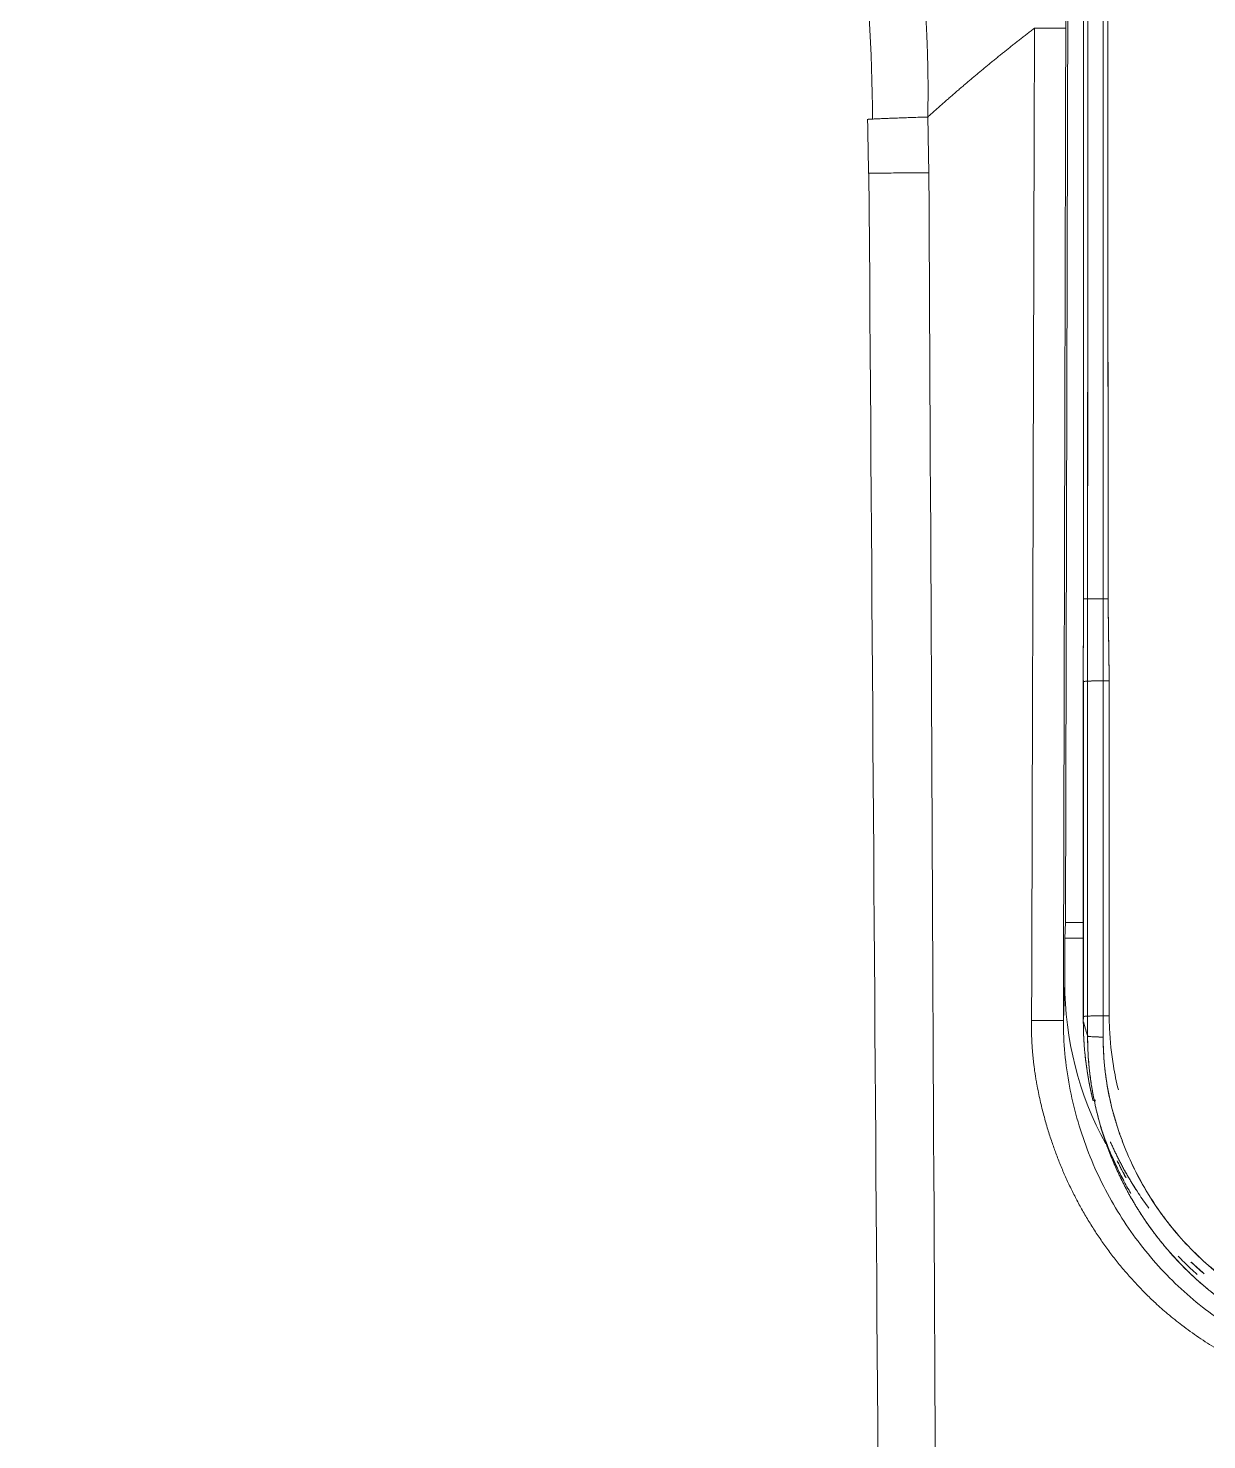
# Model space of a CAD drawing. Extents: x 12185 to 15344, y -91 to 2224.
# Drawn here: x 14113.5 to 14138.32, y 1058.05 to 1087.79 of the extents above; entities that cross this region are included whole.
import ezdxf

# ---------------------------------------------------------------- set-up
doc = ezdxf.new("R2010")
doc.units = 0
doc.header["$LTSCALE"] = 10
doc.header["$MEASUREMENT"] = 0
doc.layers.add('1', color=7, linetype='CONTINUOUS')

msp = doc.modelspace()

# ---------------------------------------------------------------- linework, layer by layer
at = {"layer": '1', "color": 7, "linetype": 'Continuous', "lineweight": 18}
for p, q in [((14135.34, 1068.95), (14135.406, 1096.129)), ((14135.34, 1068.95), (14135.328, 1068.618)), ((14135.715, 1068.95), (14135.34, 1068.95)), ((14135.328, 1068.618), (14135.325, 1067.682)), ((14135.715, 1068.618), (14135.328, 1068.618))]:
    msp.add_line(p, q, dxfattribs=at)
at = {"layer": '1', "color": 7, "linetype": 'Continuous', "lineweight": 13}
msp.add_line((14135.296, 1066.882), (14135.325, 1067.682), dxfattribs=at)
at = {"layer": '1', "color": 7, "linetype": 'Continuous', "lineweight": 18}
msp.add_ellipse((14141.869, 1067.665), major_axis=(0, 6.807), ratio=0.961259, start_param=1.568321, end_param=2.090097, dxfattribs=at)
for points, degree, knots in [([(14132.439, 1085.919), (14132.44, 1085.941), (14132.441, 1085.985), (14132.442, 1086.053), (14132.443, 1086.123), (14132.444, 1086.195), (14132.445, 1086.269), (14132.446, 1086.346), (14132.446, 1086.425), (14132.446, 1086.507), (14132.445, 1086.59), (14132.445, 1086.677), (14132.444, 1086.765), (14132.443, 1086.856), (14132.441, 1086.949), (14132.439, 1087.045), (14132.437, 1087.142), (14132.434, 1087.242), (14132.431, 1087.345), (14132.427, 1087.449), (14132.423, 1087.556), (14132.418, 1087.666), (14132.413, 1087.777), (14132.408, 1087.891), (14132.401, 1088.007), (14132.395, 1088.126), (14132.387, 1088.247), (14132.379, 1088.37), (14132.371, 1088.495), (14132.361, 1088.623), (14132.351, 1088.753), (14132.341, 1088.886), (14132.329, 1089.02), (14132.317, 1089.157), (14132.304, 1089.297), (14132.29, 1089.438), (14132.275, 1089.582), (14132.259, 1089.728), (14132.243, 1089.876), (14132.225, 1090.026), (14132.206, 1090.179), (14132.184, 1090.355), (14132.157, 1090.556), (14132.125, 1090.785), (14132.09, 1091.023), (14132.052, 1091.27), (14132.011, 1091.526), (14131.967, 1091.791), (14131.918, 1092.064), (14131.865, 1092.346), (14131.808, 1092.637), (14131.746, 1092.936), (14131.679, 1093.243), (14131.607, 1093.558), (14131.536, 1093.852), (14131.468, 1094.122), (14131.403, 1094.365), (14131.335, 1094.61), (14131.264, 1094.855), (14131.19, 1095.101), (14131.112, 1095.349), (14131.031, 1095.597), (14130.947, 1095.846), (14130.859, 1096.095), (14130.767, 1096.346), (14130.671, 1096.597), (14130.572, 1096.848), (14130.469, 1097.1), (14130.362, 1097.352), (14130.251, 1097.605), (14130.136, 1097.857), (14130.018, 1098.11), (14129.895, 1098.363), (14129.768, 1098.616), (14129.637, 1098.869), (14129.501, 1099.121), (14129.362, 1099.374), (14129.218, 1099.626), (14129.07, 1099.878), (14128.917, 1100.129), (14128.76, 1100.38), (14128.599, 1100.63), (14128.434, 1100.879), (14128.297, 1101.079), (14128.189, 1101.234), (14128.107, 1101.35), (14128.015, 1101.477), (14127.912, 1101.618), (14127.798, 1101.77), (14127.673, 1101.934), (14127.536, 1102.11), (14127.388, 1102.297), (14127.228, 1102.495), (14127.055, 1102.704), (14126.87, 1102.923), (14126.671, 1103.152), (14126.459, 1103.391), (14126.233, 1103.639), (14125.993, 1103.896), (14125.738, 1104.162), (14125.469, 1104.436), (14125.185, 1104.717), (14124.885, 1105.006), (14124.569, 1105.302), (14124.237, 1105.604), (14123.889, 1105.913), (14123.525, 1106.227), (14123.143, 1106.547), (14122.745, 1106.872), (14122.448, 1107.109), (14122.257, 1107.258), (14122.178, 1107.32), (14122.097, 1107.383), (14122.013, 1107.448), (14121.926, 1107.515), (14121.836, 1107.584), (14121.744, 1107.655), (14121.648, 1107.728), (14121.55, 1107.803), (14121.449, 1107.88), (14121.345, 1107.958), (14121.238, 1108.038), (14121.128, 1108.12), (14121.015, 1108.204), (14120.899, 1108.289), (14120.78, 1108.376), (14120.658, 1108.465), (14120.534, 1108.556), (14120.406, 1108.648), (14120.275, 1108.742), (14120.141, 1108.838), (14120.004, 1108.935), (14119.864, 1109.034), (14119.721, 1109.134), (14119.575, 1109.236), (14119.425, 1109.339), (14119.273, 1109.444), (14119.117, 1109.551), (14118.959, 1109.659), (14118.797, 1109.768), (14118.632, 1109.879), (14118.464, 1109.992), (14118.292, 1110.106), (14118.118, 1110.221), (14117.94, 1110.338), (14117.759, 1110.456), (14117.575, 1110.575), (14117.388, 1110.696), (14117.197, 1110.818), (14117.003, 1110.942), (14116.807, 1111.066), (14116.607, 1111.192), (14116.404, 1111.32), (14116.197, 1111.448), (14115.988, 1111.578), (14115.775, 1111.709), (14115.559, 1111.841), (14115.34, 1111.974), (14115.117, 1112.109), (14114.891, 1112.245), (14114.661, 1112.382), (14114.428, 1112.521), (14114.272, 1112.613), (14114.193, 1112.66)], 3, [0, 0, 0, 0, 0.001889, 0.003843, 0.005863, 0.00795, 0.010102, 0.012322, 0.014608, 0.016961, 0.019382, 0.021871, 0.024428, 0.027053, 0.029745, 0.032504, 0.03533, 0.038223, 0.041182, 0.044209, 0.047302, 0.050462, 0.053691, 0.056987, 0.060351, 0.063783, 0.067283, 0.070852, 0.074488, 0.078191, 0.081962, 0.085801, 0.089707, 0.093681, 0.097722, 0.101831, 0.106007, 0.11025, 0.114561, 0.118939, 0.123385, 0.127898, 0.13432, 0.141011, 0.14797, 0.155197, 0.162692, 0.170456, 0.178488, 0.186788, 0.195357, 0.204195, 0.213301, 0.222675, 0.232318, 0.239557, 0.24685, 0.254199, 0.261603, 0.269062, 0.276577, 0.284146, 0.29177, 0.299449, 0.307183, 0.314972, 0.322816, 0.330715, 0.338669, 0.346677, 0.35474, 0.362858, 0.371031, 0.379259, 0.387541, 0.395878, 0.404271, 0.412718, 0.42122, 0.429777, 0.438389, 0.447056, 0.455779, 0.464557, 0.468209, 0.472333, 0.476931, 0.482001, 0.487544, 0.49356, 0.500049, 0.507011, 0.514445, 0.522352, 0.530732, 0.539585, 0.548911, 0.55871, 0.568982, 0.579727, 0.590947, 0.602641, 0.614809, 0.627452, 0.640571, 0.654166, 0.668238, 0.682786, 0.697813, 0.713318, 0.716132, 0.719046, 0.722059, 0.725171, 0.728384, 0.731695, 0.735107, 0.738618, 0.742229, 0.74594, 0.74975, 0.75366, 0.75767, 0.76178, 0.76599, 0.7703, 0.77471, 0.77922, 0.78383, 0.78854, 0.79335, 0.79826, 0.803271, 0.808381, 0.813592, 0.818904, 0.824315, 0.829827, 0.835439, 0.841152, 0.846964, 0.852877, 0.85889, 0.865003, 0.871215, 0.877528, 0.883939, 0.89045, 0.897059, 0.903767, 0.910571, 0.917473, 0.924472, 0.931568, 0.938761, 0.946053, 0.953445, 0.96094, 0.968541, 0.97625, 0.984064, 0.991982, 1, 1, 1, 1]), ([(14113.496, 1112.24), (14115.992, 1110.849), (14119.484, 1108.476), (14123.767, 1104.848), (14126.532, 1101.726), (14128.716, 1098.174), (14130.676, 1092.911), (14131.282, 1088.771), (14131.273, 1085.876)], 3, [0, 0, 0, 0, 0.254325, 0.379871, 0.503975, 0.627123, 0.750461, 1, 1, 1, 1]), ([(14135.359, 1094.823), (14135.356, 1092.929), (14135.353, 1091.217), (14135.352, 1090.383), (14135.348, 1088.637), (14135.346, 1087.789)], 2, [0, 0, 0, 0.5, 0.5, 0.75, 1, 1, 1]), ([(14135.806, 1066.554), (14135.806, 1067.418), (14135.807, 1069.257), (14135.807, 1072.184), (14135.807, 1075.446), (14135.807, 1079.043), (14135.808, 1082.976), (14135.808, 1087.245), (14135.808, 1090.202), (14135.808, 1091.737)], 3, [0, 0, 0, 0, 0.102886, 0.219096, 0.34863, 0.491487, 0.647667, 0.817171, 1, 1, 1, 1]), ([(14135.716, 1074.02), (14135.716, 1074.02), (14135.715, 1074.103), (14135.715, 1074.274), (14135.715, 1074.539), (14135.716, 1074.822), (14135.716, 1075.122), (14135.716, 1075.44), (14135.716, 1075.658), (14135.716, 1075.77)], 3, [0, 0, 0, 0, 0.000078, 0.141791, 0.293459, 0.455097, 0.626724, 0.808355, 1, 1, 1, 1]), ([(14136.237, 1075.77), (14136.208, 1075.77), (14136.178, 1075.77), (14136.117, 1075.77), (14136.086, 1075.77), (14136.026, 1075.77), (14135.996, 1075.77), (14135.939, 1075.77), (14135.912, 1075.77), (14135.862, 1075.77), (14135.839, 1075.77), (14135.798, 1075.77), (14135.78, 1075.77), (14135.751, 1075.77), (14135.739, 1075.77), (14135.722, 1075.77), (14135.717, 1075.77), (14135.716, 1075.77)], 3, [0, 0, 0, 0, 0.125, 0.125, 0.25, 0.25, 0.375, 0.375, 0.5, 0.5, 0.625, 0.625, 0.75, 0.75, 0.875, 0.875, 1, 1, 1, 1]), ([(14135.716, 1075.77), (14135.717, 1075.77), (14135.723, 1075.77), (14135.741, 1075.77), (14135.754, 1075.77), (14135.785, 1075.77), (14135.802, 1075.77), (14135.831, 1075.77), (14135.84, 1075.77), (14135.86, 1075.77), (14135.871, 1075.77), (14135.893, 1075.77), (14135.905, 1075.77), (14135.929, 1075.77), (14135.942, 1075.77), (14135.983, 1075.77), (14136.013, 1075.77), (14136.075, 1075.77), (14136.108, 1075.77), (14136.173, 1075.77), (14136.206, 1075.77), (14136.237, 1075.77)], 3, [0, 0, 0, 0, 0.125, 0.125, 0.25, 0.25, 0.375, 0.375, 0.4375, 0.4375, 0.5, 0.5, 0.5625, 0.5625, 0.625, 0.625, 0.75, 0.75, 0.875, 0.875, 1, 1, 1, 1]), ([(14136.261, 1074.039), (14136.261, 1074.068), (14136.26, 1074.127), (14136.259, 1074.215), (14136.257, 1074.304), (14136.256, 1074.393), (14136.255, 1074.482), (14136.254, 1074.571), (14136.252, 1074.661), (14136.251, 1074.752), (14136.25, 1074.843), (14136.249, 1074.934), (14136.247, 1075.025), (14136.246, 1075.117), (14136.245, 1075.209), (14136.244, 1075.302), (14136.242, 1075.395), (14136.241, 1075.488), (14136.24, 1075.582), (14136.238, 1075.676), (14136.238, 1075.739), (14136.237, 1075.77)], 3, [0, 0, 0, 0, 0.050807, 0.101806, 0.153, 0.204389, 0.255975, 0.30776, 0.359746, 0.411935, 0.464329, 0.516931, 0.569741, 0.622763, 0.675998, 0.729448, 0.783115, 0.837002, 0.891111, 0.945443, 1, 1, 1, 1]), ([(14136.237, 1075.77), (14136.238, 1075.725), (14136.244, 1075.248), (14136.252, 1074.67), (14136.26, 1074.139), (14136.261, 1074.039)], 3, [0, 0, 0, 0, 0.078859, 0.82498, 1, 1, 1, 1]), ([(14136.261, 1074.039), (14136.253, 1074.039), (14136.212, 1074.039), (14136.136, 1074.04), (14136.038, 1074.04), (14135.965, 1074.039), (14135.913, 1074.037), (14135.879, 1074.036), (14135.847, 1074.035), (14135.807, 1074.033), (14135.762, 1074.03), (14135.725, 1074.026), (14135.716, 1074.022), (14135.715, 1074.021), (14135.715, 1074.021)], 3, [0, 0, 0, 0, 0.033164, 0.153721, 0.274277, 0.394833, 0.455111, 0.51539, 0.575668, 0.635946, 0.756502, 0.877059, 0.997615, 1, 1, 1, 1]), ([(14135.715, 1074.021), (14135.715, 1074.022), (14135.719, 1074.024), (14135.735, 1074.027), (14135.747, 1074.028), (14135.777, 1074.031), (14135.796, 1074.032), (14135.839, 1074.035), (14135.863, 1074.036), (14135.917, 1074.037), (14135.946, 1074.038), (14136.007, 1074.039), (14136.038, 1074.04), (14136.103, 1074.04), (14136.135, 1074.04), (14136.199, 1074.04), (14136.231, 1074.039), (14136.261, 1074.039)], 3, [0, 0, 0, 0, 0.125, 0.125, 0.25, 0.25, 0.375, 0.375, 0.5, 0.5, 0.625, 0.625, 0.75, 0.75, 0.875, 0.875, 1, 1, 1, 1]), ([(14134.627, 1066.883), (14134.626, 1066.872), (14134.626, 1066.849), (14134.625, 1066.815), (14134.625, 1066.78), (14134.625, 1066.744), (14134.625, 1066.708), (14134.625, 1066.671), (14134.625, 1066.634), (14134.626, 1066.595), (14134.627, 1066.557), (14134.628, 1066.517), (14134.63, 1066.477), (14134.632, 1066.436), (14134.634, 1066.395), (14134.637, 1066.352), (14134.639, 1066.31), (14134.642, 1066.266), (14134.646, 1066.222), (14134.65, 1066.178), (14134.654, 1066.132), (14134.659, 1066.086), (14134.663, 1066.04), (14134.669, 1065.993), (14134.674, 1065.945), (14134.681, 1065.897), (14134.687, 1065.848), (14134.694, 1065.798), (14134.702, 1065.748), (14134.71, 1065.697), (14134.718, 1065.646), (14134.727, 1065.594), (14134.744, 1065.501), (14134.769, 1065.369), (14134.805, 1065.2), (14134.844, 1065.038), (14134.884, 1064.883), (14134.925, 1064.734), (14134.967, 1064.592), (14135.009, 1064.457), (14135.052, 1064.328), (14135.094, 1064.205), (14135.154, 1064.041), (14135.234, 1063.835), (14135.341, 1063.586), (14135.456, 1063.339), (14135.58, 1063.093), (14135.714, 1062.851), (14135.856, 1062.611), (14136.008, 1062.374), (14136.169, 1062.141), (14136.339, 1061.912), (14136.519, 1061.687), (14136.688, 1061.489), (14136.856, 1061.306), (14137.03, 1061.126), (14137.244, 1060.92), (14137.501, 1060.693), (14137.747, 1060.494), (14137.968, 1060.331), (14138.147, 1060.206), (14138.329, 1060.086), (14138.514, 1059.972), (14138.703, 1059.863), (14138.895, 1059.76), (14139.053, 1059.681), (14139.177, 1059.623), (14139.267, 1059.582), (14139.362, 1059.539), (14139.464, 1059.495), (14139.571, 1059.451), (14139.683, 1059.405), (14139.802, 1059.36), (14139.927, 1059.315), (14140.058, 1059.27), (14140.196, 1059.226), (14140.34, 1059.184), (14140.471, 1059.148), (14140.586, 1059.118), (14140.683, 1059.096), (14140.777, 1059.075), (14140.87, 1059.056), (14140.959, 1059.04), (14141.047, 1059.025), (14141.132, 1059.012), (14141.214, 1059.001), (14141.294, 1058.991), (14141.371, 1058.983), (14141.445, 1058.976), (14141.517, 1058.97), (14141.586, 1058.966), (14141.653, 1058.963), (14141.716, 1058.96), (14141.758, 1058.959), (14141.778, 1058.959)], 3, [0, 0, 0, 0, 0.002817, 0.00569, 0.008618, 0.011602, 0.014641, 0.017737, 0.020888, 0.024094, 0.027357, 0.030674, 0.034048, 0.037477, 0.040962, 0.044502, 0.048098, 0.051749, 0.055456, 0.059218, 0.063035, 0.066908, 0.070836, 0.074819, 0.078858, 0.082951, 0.0871, 0.091304, 0.095562, 0.099875, 0.104244, 0.108666, 0.113144, 0.128154, 0.142657, 0.156653, 0.170144, 0.183132, 0.195618, 0.207601, 0.219083, 0.230064, 0.240544, 0.263262, 0.286184, 0.30931, 0.332643, 0.356183, 0.379931, 0.403888, 0.428054, 0.45243, 0.477015, 0.50181, 0.519369, 0.540881, 0.566348, 0.595776, 0.629175, 0.647924, 0.666673, 0.685422, 0.70417, 0.722916, 0.741662, 0.760408, 0.768434, 0.77694, 0.785925, 0.795391, 0.805338, 0.815767, 0.826677, 0.83807, 0.849947, 0.862308, 0.875155, 0.888488, 0.897229, 0.905737, 0.914009, 0.922047, 0.929849, 0.937416, 0.944746, 0.951839, 0.958695, 0.965312, 0.971691, 0.977831, 0.983732, 0.989394, 0.994817, 1, 1, 1, 1]), ([(14141.862, 1059.436), (14141.636, 1059.449), (14141.411, 1059.474), (14140.967, 1059.548), (14140.747, 1059.598), (14140.314, 1059.72), (14140.101, 1059.793), (14139.684, 1059.961), (14139.481, 1060.055), (14138.885, 1060.368), (14138.508, 1060.617), (14137.807, 1061.18), (14137.483, 1061.495), (14136.892, 1062.179), (14136.626, 1062.548), (14136.16, 1063.331), (14135.96, 1063.744), (14135.634, 1064.603), (14135.508, 1065.048), (14135.381, 1065.729), (14135.349, 1065.958), (14135.306, 1066.419), (14135.296, 1066.651), (14135.296, 1066.882)], 3, [0, 0, 0, 0, 0.0625, 0.0625, 0.125, 0.125, 0.1875, 0.1875, 0.25, 0.25, 0.375, 0.375, 0.5, 0.5, 0.625, 0.625, 0.75, 0.75, 0.875, 0.875, 0.9375, 0.9375, 1, 1, 1, 1]), ([(14135.715, 1066.868), (14135.715, 1066.865), (14135.715, 1066.864), (14135.715, 1066.862), (14135.715, 1066.86), (14135.715, 1066.854), (14135.715, 1066.844), (14135.716, 1066.82), (14135.716, 1066.773), (14135.718, 1066.677), (14135.725, 1066.486), (14135.737, 1066.323), (14135.768, 1065.997), (14135.799, 1065.78), (14135.864, 1065.44), (14135.892, 1065.314), (14135.922, 1065.19)], 3, [0, 0, 0, 0, 0.003021, 0.003021, 0.006043, 0.006043, 0.012085, 0.024171, 0.048342, 0.096684, 0.193367, 0.386735, 0.386735, 0.77347, 0.77347, 1, 1, 1, 1]), ([(14135.921, 1065.195), (14135.919, 1065.205), (14135.909, 1065.244), (14135.893, 1065.311), (14135.874, 1065.397), (14135.856, 1065.484), (14135.839, 1065.571), (14135.823, 1065.659), (14135.807, 1065.747), (14135.793, 1065.836), (14135.781, 1065.925), (14135.769, 1066.015), (14135.758, 1066.105), (14135.75, 1066.184), (14135.743, 1066.252), (14135.739, 1066.306), (14135.734, 1066.359), (14135.731, 1066.408), (14135.728, 1066.455), (14135.725, 1066.5), (14135.723, 1066.542), (14135.721, 1066.582), (14135.72, 1066.619), (14135.719, 1066.653), (14135.718, 1066.685), (14135.717, 1066.715), (14135.717, 1066.742), (14135.716, 1066.766), (14135.716, 1066.788), (14135.716, 1066.808), (14135.716, 1066.825), (14135.715, 1066.839), (14135.715, 1066.851), (14135.715, 1066.86), (14135.715, 1066.866), (14135.715, 1066.868)], 3, [0, 0, 0, 0, 0.018992, 0.070988, 0.12318, 0.175568, 0.228153, 0.280937, 0.333919, 0.387101, 0.440483, 0.494067, 0.547853, 0.601843, 0.635728, 0.66812, 0.699019, 0.728425, 0.756338, 0.782758, 0.807685, 0.83112, 0.853061, 0.87351, 0.892466, 0.90993, 0.925901, 0.94038, 0.953367, 0.964863, 0.974867, 0.983381, 0.990406, 0.995944, 1, 1, 1, 1]), ([(14135.716, 1066.964), (14135.716, 1066.964), (14135.717, 1066.966), (14135.73, 1066.969), (14135.77, 1066.974), (14135.816, 1066.977), (14135.858, 1066.978), (14135.89, 1066.98), (14135.925, 1066.981), (14135.976, 1066.982), (14136.049, 1066.983), (14136.145, 1066.983), (14136.217, 1066.982), (14136.255, 1066.982), (14136.262, 1066.982)], 3, [0, 0, 0, 0, 0.025561, 0.144172, 0.262782, 0.381392, 0.440697, 0.500002, 0.559307, 0.618613, 0.737223, 0.855833, 0.974443, 1, 1, 1, 1]), ([(14136.262, 1066.982), (14136.231, 1066.982), (14136.2, 1066.982), (14136.136, 1066.983), (14136.103, 1066.983), (14136.039, 1066.983), (14136.007, 1066.982), (14135.946, 1066.981), (14135.917, 1066.98), (14135.864, 1066.979), (14135.839, 1066.978), (14135.796, 1066.975), (14135.778, 1066.974), (14135.747, 1066.971), (14135.736, 1066.97), (14135.72, 1066.967), (14135.716, 1066.965), (14135.716, 1066.964)], 3, [0, 0, 0, 0, 0.125, 0.125, 0.25, 0.25, 0.375, 0.375, 0.5, 0.5, 0.625, 0.625, 0.75, 0.75, 0.875, 0.875, 1, 1, 1, 1]), ([(14136.262, 1066.982), (14136.262, 1066.892), (14136.269, 1066.538), (14136.324, 1066.016), (14136.412, 1065.59), (14136.453, 1065.425)], 3, [0, 0, 0, 0, 0.171659, 0.674933, 1, 1, 1, 1]), ([(14142.012, 1059.778), (14142, 1059.779), (14141.974, 1059.78), (14141.936, 1059.782), (14141.897, 1059.784), (14141.857, 1059.787), (14141.817, 1059.79), (14141.776, 1059.794), (14141.735, 1059.797), (14141.693, 1059.801), (14141.65, 1059.806), (14141.607, 1059.81), (14141.563, 1059.816), (14141.518, 1059.821), (14141.473, 1059.827), (14141.428, 1059.834), (14141.382, 1059.841), (14141.335, 1059.848), (14141.288, 1059.856), (14141.24, 1059.864), (14141.191, 1059.873), (14141.142, 1059.883), (14141.092, 1059.893), (14141.042, 1059.903), (14140.991, 1059.914), (14140.94, 1059.926), (14140.888, 1059.938), (14140.835, 1059.951), (14140.782, 1059.965), (14140.728, 1059.979), (14140.674, 1059.994), (14140.619, 1060.01), (14140.563, 1060.027), (14140.507, 1060.044), (14140.45, 1060.062), (14140.393, 1060.08), (14140.335, 1060.1), (14140.277, 1060.12), (14140.219, 1060.141), (14140.159, 1060.163), (14140.1, 1060.186), (14140.04, 1060.21), (14139.979, 1060.235), (14139.918, 1060.26), (14139.857, 1060.287), (14139.795, 1060.314), (14139.733, 1060.342), (14139.671, 1060.372), (14139.608, 1060.402), (14139.545, 1060.434), (14139.482, 1060.466), (14139.418, 1060.5), (14139.354, 1060.534), (14139.29, 1060.57), (14139.226, 1060.607), (14139.161, 1060.645), (14139.097, 1060.684), (14139.032, 1060.724), (14138.967, 1060.765), (14138.902, 1060.808), (14138.836, 1060.851), (14138.771, 1060.896), (14138.706, 1060.942), (14138.64, 1060.99), (14138.575, 1061.038), (14138.509, 1061.088), (14138.444, 1061.139), (14138.378, 1061.191), (14138.313, 1061.245), (14138.248, 1061.3), (14138.183, 1061.356), (14138.118, 1061.414), (14138.053, 1061.472), (14137.989, 1061.532), (14137.925, 1061.594), (14137.861, 1061.657), (14137.764, 1061.754), (14137.639, 1061.887), (14137.486, 1062.058), (14137.34, 1062.236), (14137.199, 1062.418), (14137.064, 1062.604), (14136.935, 1062.795), (14136.813, 1062.99), (14136.697, 1063.189), (14136.614, 1063.343), (14136.556, 1063.455), (14136.518, 1063.531), (14136.472, 1063.625), (14136.419, 1063.739), (14136.352, 1063.893), (14136.274, 1064.082), (14136.193, 1064.3), (14136.12, 1064.52), (14136.073, 1064.678), (14136.047, 1064.774), (14136.038, 1064.806), (14136.03, 1064.839), (14136.021, 1064.872), (14136.012, 1064.907), (14136.003, 1064.943), (14135.994, 1064.979), (14135.985, 1065.017), (14135.976, 1065.055), (14135.967, 1065.094), (14135.959, 1065.135), (14135.95, 1065.176), (14135.941, 1065.217), (14135.932, 1065.26), (14135.924, 1065.304), (14135.916, 1065.348), (14135.907, 1065.394), (14135.899, 1065.44), (14135.892, 1065.487), (14135.884, 1065.535), (14135.876, 1065.584), (14135.869, 1065.634), (14135.862, 1065.684), (14135.856, 1065.736), (14135.85, 1065.788), (14135.844, 1065.842), (14135.838, 1065.896), (14135.833, 1065.951), (14135.828, 1066.007), (14135.823, 1066.064), (14135.819, 1066.122), (14135.816, 1066.181), (14135.813, 1066.241), (14135.81, 1066.301), (14135.808, 1066.363), (14135.807, 1066.426), (14135.806, 1066.49), (14135.806, 1066.533), (14135.806, 1066.554)], 3, [0, 0, 0, 0, 0.003766, 0.007593, 0.011481, 0.015431, 0.019442, 0.023515, 0.02765, 0.031847, 0.036106, 0.040428, 0.044813, 0.049261, 0.053772, 0.058348, 0.062988, 0.067694, 0.072464, 0.077301, 0.082205, 0.087176, 0.092215, 0.097323, 0.102501, 0.10775, 0.11307, 0.118462, 0.123929, 0.129469, 0.135084, 0.140774, 0.146537, 0.152375, 0.158288, 0.164275, 0.170336, 0.176471, 0.182681, 0.188965, 0.195323, 0.201754, 0.208259, 0.214838, 0.22149, 0.228215, 0.235012, 0.241882, 0.248825, 0.255839, 0.262926, 0.270085, 0.277316, 0.284621, 0.291997, 0.299447, 0.30697, 0.314565, 0.322233, 0.329974, 0.337788, 0.345675, 0.353634, 0.361666, 0.369771, 0.377948, 0.386198, 0.39452, 0.402914, 0.41138, 0.419917, 0.428527, 0.437207, 0.445958, 0.45478, 0.463673, 0.472635, 0.495369, 0.518114, 0.540863, 0.563613, 0.586358, 0.60909, 0.631803, 0.65449, 0.677145, 0.683444, 0.691765, 0.702102, 0.714449, 0.728798, 0.751755, 0.774619, 0.797371, 0.819989, 0.823158, 0.826415, 0.82976, 0.833191, 0.836709, 0.840314, 0.844004, 0.847779, 0.851639, 0.855584, 0.859613, 0.863725, 0.867919, 0.872196, 0.876555, 0.880995, 0.885515, 0.890117, 0.894799, 0.899562, 0.904408, 0.909335, 0.914344, 0.919437, 0.924613, 0.929873, 0.935219, 0.94065, 0.946169, 0.951776, 0.957473, 0.963261, 0.969142, 0.975117, 0.981188, 0.987355, 0.993626, 1, 1, 1, 1]), ([(14135.806, 1066.554), (14135.81, 1066.552), (14135.821, 1066.55), (14135.854, 1066.546), (14135.878, 1066.544), (14135.935, 1066.54), (14135.969, 1066.538), (14136.046, 1066.536), (14136.088, 1066.534), (14136.133, 1066.534)], 3, [0, 0, 0, 0, 0.25, 0.25, 0.5, 0.5, 0.75, 0.75, 1, 1, 1, 1]), ([(14136.133, 1066.534), (14136.094, 1066.534), (14136.054, 1066.535), (14135.998, 1066.537), (14135.98, 1066.538), (14135.945, 1066.54), (14135.929, 1066.54), (14135.899, 1066.542), (14135.885, 1066.543), (14135.86, 1066.545), (14135.849, 1066.546), (14135.83, 1066.549), (14135.823, 1066.55), (14135.812, 1066.552), (14135.808, 1066.553), (14135.806, 1066.554)], 3, [0, 0, 0, 0, 0.25, 0.25, 0.375, 0.375, 0.5, 0.5, 0.625, 0.625, 0.75, 0.75, 0.875, 0.875, 1, 1, 1, 1]), ([(14135.806, 1066.554), (14135.806, 1066.554), (14135.806, 1066.551), (14135.806, 1066.547), (14135.806, 1066.541), (14135.806, 1066.532), (14135.806, 1066.52), (14135.806, 1066.501), (14135.807, 1066.461), (14135.808, 1066.399), (14135.81, 1066.32), (14135.813, 1066.24), (14135.82, 1066.119), (14135.834, 1065.934), (14135.862, 1065.679), (14135.903, 1065.409), (14135.952, 1065.158), (14136.003, 1064.939), (14136.045, 1064.779), (14136.077, 1064.667), (14136.099, 1064.592), (14136.122, 1064.517), (14136.146, 1064.442), (14136.171, 1064.368), (14136.197, 1064.294), (14136.223, 1064.22), (14136.251, 1064.147), (14136.279, 1064.074), (14136.308, 1064.001), (14136.337, 1063.929), (14136.368, 1063.857), (14136.399, 1063.785), (14136.431, 1063.714), (14136.464, 1063.643), (14136.498, 1063.573), (14136.532, 1063.503), (14136.567, 1063.433), (14136.603, 1063.364), (14136.64, 1063.295), (14136.677, 1063.227), (14136.715, 1063.159), (14136.754, 1063.092), (14136.793, 1063.025), (14136.834, 1062.958), (14136.875, 1062.892), (14136.916, 1062.827), (14136.959, 1062.761), (14137.002, 1062.697), (14137.045, 1062.633), (14137.09, 1062.569), (14137.135, 1062.506), (14137.181, 1062.444), (14137.227, 1062.382), (14137.274, 1062.32), (14137.322, 1062.259), (14137.37, 1062.199), (14137.419, 1062.139), (14137.469, 1062.08), (14137.519, 1062.021), (14137.57, 1061.963), (14137.622, 1061.906), (14137.674, 1061.849), (14137.727, 1061.792), (14137.781, 1061.737), (14137.835, 1061.682), (14137.889, 1061.627), (14137.945, 1061.574), (14138, 1061.52), (14138.057, 1061.468), (14138.114, 1061.416), (14138.171, 1061.365), (14138.229, 1061.314), (14138.288, 1061.265), (14138.347, 1061.215), (14138.407, 1061.167), (14138.467, 1061.119), (14138.528, 1061.072), (14138.59, 1061.026), (14138.651, 1060.98), (14138.714, 1060.935), (14138.777, 1060.891), (14138.84, 1060.847), (14138.904, 1060.805), (14138.969, 1060.763), (14139.033, 1060.721), (14139.099, 1060.681), (14139.165, 1060.641), (14139.231, 1060.602), (14139.298, 1060.564), (14139.365, 1060.527), (14139.433, 1060.49), (14139.501, 1060.455), (14139.57, 1060.42), (14139.639, 1060.386), (14139.708, 1060.353), (14139.778, 1060.32), (14139.848, 1060.289), (14139.919, 1060.258), (14139.99, 1060.229), (14140.061, 1060.2), (14140.133, 1060.172), (14140.205, 1060.145), (14140.277, 1060.119), (14140.35, 1060.093), (14140.423, 1060.069), (14140.496, 1060.045), (14140.57, 1060.023), (14140.644, 1060.001), (14140.718, 1059.981), (14140.792, 1059.961), (14140.867, 1059.942), (14140.942, 1059.924), (14141.017, 1059.907), (14141.093, 1059.891), (14141.169, 1059.876), (14141.244, 1059.862), (14141.321, 1059.849), (14141.397, 1059.837), (14141.474, 1059.826), (14141.55, 1059.816), (14141.627, 1059.807), (14141.704, 1059.799), (14141.781, 1059.793), (14141.858, 1059.787), (14141.935, 1059.782), (14141.987, 1059.779), (14142.012, 1059.778)], 3, [0, 0, 0, 0, 0.000188, 0.000679, 0.001267, 0.001852, 0.003358, 0.004872, 0.00762, 0.01505, 0.023064, 0.030936, 0.038663, 0.058638, 0.085701, 0.113917, 0.139026, 0.161043, 0.179987, 0.187673, 0.195359, 0.203043, 0.210727, 0.21841, 0.226092, 0.233774, 0.241457, 0.249139, 0.256821, 0.264503, 0.272185, 0.279866, 0.287546, 0.295226, 0.302905, 0.310583, 0.318259, 0.325934, 0.333608, 0.341279, 0.348949, 0.356617, 0.364283, 0.371948, 0.379611, 0.387273, 0.394935, 0.402596, 0.410256, 0.417916, 0.425576, 0.433236, 0.440896, 0.448556, 0.456217, 0.463877, 0.471537, 0.479197, 0.486857, 0.494516, 0.502174, 0.509832, 0.517489, 0.525145, 0.5328, 0.540455, 0.548109, 0.555762, 0.563414, 0.571066, 0.578717, 0.586368, 0.594019, 0.601669, 0.609319, 0.616969, 0.624619, 0.632269, 0.63992, 0.64757, 0.655221, 0.662873, 0.670525, 0.678178, 0.685832, 0.693486, 0.701142, 0.708799, 0.716456, 0.724115, 0.731775, 0.739436, 0.747098, 0.754761, 0.762424, 0.770087, 0.777749, 0.78541, 0.793069, 0.800727, 0.808384, 0.81604, 0.823695, 0.83135, 0.839005, 0.846661, 0.854317, 0.861975, 0.869634, 0.877294, 0.884957, 0.892621, 0.900289, 0.907958, 0.915629, 0.9233, 0.930973, 0.938646, 0.94632, 0.953993, 0.961665, 0.969336, 0.977005, 0.984672, 0.992337, 1, 1, 1, 1]), ([(14136.133, 1066.534), (14136.133, 1066.522), (14136.133, 1066.498), (14136.133, 1066.462), (14136.134, 1066.426), (14136.135, 1066.391), (14136.136, 1066.355), (14136.137, 1066.319), (14136.138, 1066.283), (14136.14, 1066.248), (14136.141, 1066.212), (14136.143, 1066.177), (14136.146, 1066.141), (14136.148, 1066.105), (14136.151, 1066.07), (14136.153, 1066.034), (14136.156, 1065.999), (14136.16, 1065.963), (14136.163, 1065.928), (14136.167, 1065.893), (14136.17, 1065.857), (14136.175, 1065.822), (14136.179, 1065.787), (14136.183, 1065.751), (14136.188, 1065.716), (14136.193, 1065.681), (14136.198, 1065.645), (14136.203, 1065.61), (14136.209, 1065.575), (14136.214, 1065.54), (14136.22, 1065.505), (14136.226, 1065.47), (14136.232, 1065.435), (14136.239, 1065.399), (14136.246, 1065.364), (14136.253, 1065.329), (14136.26, 1065.294), (14136.267, 1065.259), (14136.275, 1065.225), (14136.282, 1065.19), (14136.29, 1065.155), (14136.299, 1065.12), (14136.307, 1065.085), (14136.315, 1065.05), (14136.324, 1065.015), (14136.333, 1064.981), (14136.342, 1064.946), (14136.352, 1064.911), (14136.361, 1064.876), (14136.371, 1064.842), (14136.381, 1064.807), (14136.392, 1064.772), (14136.402, 1064.738), (14136.413, 1064.703), (14136.423, 1064.669), (14136.435, 1064.634), (14136.446, 1064.6), (14136.457, 1064.565), (14136.469, 1064.531), (14136.481, 1064.496), (14136.493, 1064.462), (14136.505, 1064.427), (14136.518, 1064.393), (14136.53, 1064.359), (14136.543, 1064.324), (14136.557, 1064.29), (14136.57, 1064.256), (14136.651, 1064.05), (14136.818, 1063.681), (14137.107, 1063.168), (14137.442, 1062.684), (14137.821, 1062.23), (14138.238, 1061.811), (14138.689, 1061.436), (14139.17, 1061.107), (14139.533, 1060.907), (14139.754, 1060.8), (14139.824, 1060.767), (14139.894, 1060.736), (14139.965, 1060.705), (14140.035, 1060.675), (14140.106, 1060.646), (14140.177, 1060.618), (14140.248, 1060.591), (14140.32, 1060.565), (14140.391, 1060.541), (14140.463, 1060.517), (14140.535, 1060.494), (14140.607, 1060.472), (14140.679, 1060.451), (14140.751, 1060.431), (14140.824, 1060.412), (14140.897, 1060.394), (14140.97, 1060.377), (14141.043, 1060.361), (14141.116, 1060.346), (14141.189, 1060.332), (14141.263, 1060.319), (14141.337, 1060.307), (14141.411, 1060.296), (14141.485, 1060.286), (14141.559, 1060.277), (14141.634, 1060.269), (14141.709, 1060.262), (14141.783, 1060.256), (14141.858, 1060.251), (14141.909, 1060.249), (14141.934, 1060.247)], 3, [0, 0, 0, 0, 0.003768, 0.007533, 0.011296, 0.015056, 0.018814, 0.022569, 0.026323, 0.030074, 0.033824, 0.037572, 0.041319, 0.045065, 0.048809, 0.052552, 0.056294, 0.060036, 0.063776, 0.067517, 0.071257, 0.074997, 0.078736, 0.082476, 0.086216, 0.089957, 0.093698, 0.09744, 0.101182, 0.104926, 0.10867, 0.112416, 0.116163, 0.119912, 0.123663, 0.127415, 0.131169, 0.134925, 0.138684, 0.142445, 0.146208, 0.149974, 0.153743, 0.157515, 0.16129, 0.165069, 0.16885, 0.172635, 0.176424, 0.180217, 0.184013, 0.187814, 0.191618, 0.195428, 0.199241, 0.203059, 0.206882, 0.21071, 0.214543, 0.218381, 0.222224, 0.226073, 0.229927, 0.233787, 0.237653, 0.241524, 0.245402, 0.249286, 0.311548, 0.373578, 0.435911, 0.499073, 0.562375, 0.624851, 0.687027, 0.749439, 0.757763, 0.766058, 0.774326, 0.782568, 0.790784, 0.798978, 0.807148, 0.815298, 0.823428, 0.83154, 0.839634, 0.847713, 0.855777, 0.863828, 0.871867, 0.879895, 0.887915, 0.895927, 0.903932, 0.911932, 0.919929, 0.927924, 0.935917, 0.943912, 0.951908, 0.959907, 0.967911, 0.975921, 0.983938, 0.991964, 1, 1, 1, 1]), ([(14141.934, 1060.247), (14141.738, 1060.257), (14141.544, 1060.276), (14141.158, 1060.336), (14140.967, 1060.376), (14140.589, 1060.475), (14140.403, 1060.535), (14140.038, 1060.671), (14139.859, 1060.748), (14139.335, 1061.006), (14139.002, 1061.212), (14138.38, 1061.683), (14138.091, 1061.947), (14137.696, 1062.38), (14137.57, 1062.531), (14137.334, 1062.843), (14137.222, 1063.005), (14136.909, 1063.504), (14136.73, 1063.856), (14136.438, 1064.588), (14136.324, 1064.968), (14136.172, 1065.744), (14136.133, 1066.139), (14136.133, 1066.534)], 3, [0, 0, 0, 0, 0.0625, 0.0625, 0.125, 0.125, 0.1875, 0.1875, 0.25, 0.25, 0.375, 0.375, 0.5, 0.5, 0.5625, 0.5625, 0.625, 0.625, 0.75, 0.75, 0.875, 0.875, 1, 1, 1, 1]), ([(14136.078, 1064.65), (14136.116, 1064.535), (14136.157, 1064.42), (14136.307, 1064.034), (14136.429, 1063.768), (14136.566, 1063.51)], 3, [0, 0, 0, 0, 0.292291, 0.292291, 1, 1, 1, 1]), ([(14136.718, 1063.236), (14136.705, 1063.259), (14136.662, 1063.333), (14136.592, 1063.458), (14136.511, 1063.612), (14136.433, 1063.769), (14136.359, 1063.928), (14136.289, 1064.088), (14136.234, 1064.222), (14136.2, 1064.31), (14136.187, 1064.343), (14136.184, 1064.351)], 3, [0, 0, 0, 0, 0.064768, 0.206111, 0.347485, 0.488889, 0.630324, 0.771789, 0.913285, 0.980545, 1, 1, 1, 1]), ([(14136.287, 1064.325), (14136.288, 1064.322), (14136.295, 1064.305), (14136.309, 1064.275), (14136.327, 1064.234), (14136.346, 1064.193), (14136.365, 1064.153), (14136.384, 1064.112), (14136.404, 1064.071), (14136.424, 1064.031), (14136.444, 1063.99), (14136.464, 1063.949), (14136.485, 1063.909), (14136.506, 1063.868), (14136.528, 1063.828), (14136.549, 1063.787), (14136.572, 1063.747), (14136.594, 1063.706), (14136.617, 1063.666), (14136.64, 1063.626), (14136.663, 1063.586), (14136.687, 1063.546), (14136.711, 1063.506), (14136.735, 1063.466), (14136.759, 1063.426), (14136.784, 1063.386), (14136.81, 1063.346), (14136.83, 1063.314), (14136.842, 1063.295), (14136.846, 1063.29)], 3, [0, 0, 0, 0, 0.008577, 0.046375, 0.084271, 0.122265, 0.160357, 0.198547, 0.236835, 0.275222, 0.313706, 0.352288, 0.390969, 0.429747, 0.468623, 0.507598, 0.54667, 0.58584, 0.625108, 0.664473, 0.703936, 0.743497, 0.783155, 0.82291, 0.862763, 0.902713, 0.942761, 0.982905, 1, 1, 1, 1]), ([(14136.429, 1063.926), (14136.435, 1063.913), (14136.45, 1063.882), (14136.474, 1063.834), (14136.501, 1063.781), (14136.528, 1063.728), (14136.556, 1063.674), (14136.585, 1063.621), (14136.604, 1063.587), (14136.613, 1063.57)], 3, [0, 0, 0, 0, 0.108593, 0.254364, 0.401946, 0.55134, 0.702547, 0.855567, 1, 1, 1, 1]), ([(14136.615, 1063.575), (14136.612, 1063.581), (14136.603, 1063.597), (14136.589, 1063.622), (14136.574, 1063.651), (14136.558, 1063.68), (14136.543, 1063.709), (14136.528, 1063.738), (14136.513, 1063.766), (14136.499, 1063.795), (14136.484, 1063.823), (14136.47, 1063.852), (14136.458, 1063.876), (14136.451, 1063.891), (14136.448, 1063.896)], 3, [0, 0, 0, 0, 0.057654, 0.149449, 0.2407, 0.331407, 0.421569, 0.511188, 0.600263, 0.688794, 0.776782, 0.864226, 0.951126, 1, 1, 1, 1]), ([(14137.095, 1062.932), (14137.02, 1063.033), (14136.947, 1063.136), (14136.776, 1063.394), (14136.681, 1063.551), (14136.591, 1063.711)], 3, [0, 0, 0, 0, 0.407577, 0.407577, 1, 1, 1, 1]), ([(14137.988, 1061.647), (14137.979, 1061.656), (14137.928, 1061.703), (14137.837, 1061.792), (14137.755, 1061.876), (14137.714, 1061.919), (14137.713, 1061.92)], 3, [0, 0, 0, 0, 0.092324, 0.53927, 0.986311, 1, 1, 1, 1]), ([(14137.985, 1061.794), (14137.986, 1061.793), (14137.998, 1061.782), (14138.02, 1061.762), (14138.051, 1061.733), (14138.082, 1061.705), (14138.113, 1061.677), (14138.145, 1061.648), (14138.177, 1061.62), (14138.209, 1061.593), (14138.238, 1061.568), (14138.257, 1061.552), (14138.264, 1061.545)], 3, [0, 0, 0, 0, 0.012664, 0.125663, 0.238663, 0.351663, 0.464664, 0.577665, 0.690667, 0.803669, 0.916672, 1, 1, 1, 1])]:
    msp.add_open_spline(points, degree=degree, knots=knots, dxfattribs=at)
for points, degree in [([(14135.716, 1075.77), (14135.716, 1081.372), (14135.716, 1086.975), (14135.716, 1092.578)], 3), ([(14135.716, 1092.578), (14135.716, 1086.975), (14135.716, 1081.372), (14135.716, 1075.77)], 3), ([(14136.23, 1092.579), (14136.233, 1086.976), (14136.235, 1081.373), (14136.237, 1075.77)], 3), ([(14136.237, 1075.77), (14136.235, 1081.373), (14136.232, 1086.976), (14136.23, 1092.579)], 3), ([(14135.808, 1091.737), (14135.807, 1083.343), (14135.807, 1074.949), (14135.806, 1066.554)], 3), ([(14136.134, 1091.716), (14136.134, 1083.322), (14136.133, 1074.928), (14136.133, 1066.534)], 3), ([(14136.133, 1066.534), (14136.133, 1074.928), (14136.134, 1083.322), (14136.134, 1091.715)], 3), ([(14135.296, 1066.882), (14135.313, 1073.851), (14135.329, 1080.82), (14135.346, 1087.789)], 3), ([(14131.172, 1085.875), (14131.193, 1084.731)], 1), ([(14131.201, 1084.739), (14131.426, 1052.618), (14131.65, 1020.497), (14131.874, 988.376)], 3), ([(14135.716, 1075.77), (14135.716, 1075.187), (14135.716, 1074.603), (14135.715, 1074.02)], 3), ([(14135.715, 1074.021), (14135.715, 1074.021), (14135.715, 1074.02), (14135.716, 1074.02)], 3), ([(14135.716, 1074.02), (14135.716, 1074.02), (14135.715, 1074.02), (14135.715, 1074.021), (14135.715, 1074.021)], 3), ([(14135.715, 1074.02), (14135.716, 1066.964)], 1), ([(14135.715, 1066.868), (14135.715, 1074.02)], 1), ([(14135.715, 1074.02), (14135.715, 1071.636), (14135.715, 1069.252), (14135.715, 1066.868)], 3), ([(14135.716, 1066.964), (14135.716, 1069.316), (14135.716, 1071.668), (14135.716, 1074.02)], 3), ([(14136.261, 1074.039), (14136.261, 1071.686), (14136.261, 1069.334), (14136.262, 1066.982)], 3), ([(14135.716, 1066.964), (14135.715, 1066.868)], 1), ([(14135.715, 1066.868), (14135.716, 1066.9), (14135.716, 1066.932), (14135.716, 1066.964)], 3), ([(14135.799, 1066.579), (14135.771, 1066.676), (14135.743, 1066.772), (14135.715, 1066.868)], 3), ([(14135.715, 1066.868), (14135.743, 1066.772), (14135.771, 1066.676), (14135.799, 1066.579)], 3), ([(14135.806, 1066.554), (14135.804, 1066.563), (14135.801, 1066.571), (14135.799, 1066.579)], 3), ([(14135.799, 1066.579), (14135.801, 1066.571), (14135.804, 1066.563), (14135.806, 1066.554)], 3), ([(14135.959, 1065.18), (14135.962, 1065.191), (14135.965, 1065.202), (14135.968, 1065.213)], 3), ([(14135.968, 1065.213), (14135.962, 1065.182)], 1), ([(14136.076, 1064.655), (14136.116, 1064.536), (14136.155, 1064.417)], 2), ([(14137.839, 1061.791), (14137.927, 1061.703), (14138.018, 1061.617), (14138.111, 1061.533)], 3), ([(14138.252, 1061.553), (14138.16, 1061.631), (14138.07, 1061.711), (14137.982, 1061.794)], 3)]:
    msp.add_open_spline(points, degree=degree, dxfattribs=at)
at = {"layer": '1', "color": 7, "linetype": 'Continuous', "lineweight": 13}
for points, knots in [([(14134.687, 1087.789), (14134.663, 1087.771), (14134.615, 1087.734), (14134.542, 1087.678), (14134.47, 1087.622), (14134.397, 1087.565), (14134.325, 1087.509), (14134.252, 1087.451), (14134.179, 1087.394), (14134.107, 1087.336), (14134.034, 1087.278), (14133.962, 1087.22), (14133.889, 1087.161), (14133.817, 1087.102), (14133.744, 1087.043), (14133.672, 1086.983), (14133.599, 1086.923), (14133.527, 1086.863), (14133.454, 1086.802), (14133.382, 1086.741), (14133.309, 1086.68), (14133.236, 1086.618), (14133.164, 1086.556), (14133.091, 1086.494), (14133.019, 1086.431), (14132.946, 1086.368), (14132.874, 1086.305), (14132.801, 1086.242), (14132.729, 1086.178), (14132.656, 1086.113), (14132.584, 1086.049), (14132.511, 1085.984), (14132.463, 1085.941), (14132.439, 1085.919)], [0, 0, 0, 0, 0.031119, 0.062312, 0.093578, 0.124919, 0.156333, 0.187823, 0.219387, 0.251027, 0.282741, 0.314532, 0.346398, 0.37834, 0.410358, 0.442453, 0.474625, 0.506874, 0.5392, 0.571603, 0.604084, 0.636643, 0.669281, 0.701996, 0.73479, 0.767663, 0.800616, 0.833647, 0.866758, 0.899948, 0.933219, 0.966569, 1, 1, 1, 1]), ([(14135.346, 1087.789), (14135.346, 1087.789), (14135.341, 1087.789), (14135.322, 1087.789), (14135.308, 1087.789), (14135.271, 1087.788), (14135.249, 1087.788), (14135.198, 1087.788), (14135.168, 1087.788), (14135.104, 1087.788), (14135.07, 1087.788), (14134.997, 1087.789), (14134.959, 1087.789), (14134.881, 1087.789), (14134.842, 1087.789), (14134.763, 1087.789), (14134.725, 1087.789), (14134.687, 1087.789)], [0, 0, 0, 0, 0.125, 0.125, 0.25, 0.25, 0.375, 0.375, 0.5, 0.5, 0.625, 0.625, 0.75, 0.75, 0.875, 0.875, 1, 1, 1, 1]), ([(14132.462, 1084.744), (14132.461, 1084.842), (14132.459, 1084.94), (14132.455, 1085.087), (14132.454, 1085.136), (14132.453, 1085.234), (14132.451, 1085.331), (14132.45, 1085.429), (14132.449, 1085.527), (14132.448, 1085.576), (14132.444, 1085.723), (14132.442, 1085.821), (14132.439, 1085.919)], [0, 0, 0, 0, 0.25, 0.25, 0.375, 0.375, 0.5, 0.625, 0.625, 0.75, 0.75, 1, 1, 1, 1]), ([(14131.193, 1084.738), (14131.191, 1084.738), (14131.196, 1084.738), (14131.221, 1084.738), (14131.24, 1084.738), (14131.296, 1084.738), (14131.332, 1084.738), (14131.419, 1084.738), (14131.47, 1084.739), (14131.586, 1084.739), (14131.651, 1084.739), (14131.792, 1084.74), (14131.868, 1084.741), (14132.028, 1084.742), (14132.112, 1084.742), (14132.285, 1084.743), (14132.373, 1084.744), (14132.462, 1084.744)], [0, 0, 0, 0, 0.125, 0.125, 0.25, 0.25, 0.375, 0.375, 0.5, 0.5, 0.625, 0.625, 0.75, 0.75, 0.875, 0.875, 1, 1, 1, 1]), ([(14135.296, 1066.882), (14135.296, 1066.882), (14135.295, 1066.882), (14135.289, 1066.882), (14135.276, 1066.882), (14135.252, 1066.882), (14135.213, 1066.882), (14135.189, 1066.882), (14135.138, 1066.882), (14135.111, 1066.882), (14135.053, 1066.882), (14135.021, 1066.882), (14134.952, 1066.882), (14134.914, 1066.882), (14134.833, 1066.882), (14134.771, 1066.882), (14134.708, 1066.883), (14134.667, 1066.883), (14134.646, 1066.883), (14134.627, 1066.883)], [0, 0, 0, 0, 0.0625, 0.0625, 0.125, 0.25, 0.25, 0.375, 0.375, 0.5, 0.5, 0.625, 0.625, 0.75, 0.75, 0.875, 0.9375, 0.9375, 1, 1, 1, 1])]:
    msp.add_open_spline(points, degree=3, knots=knots, dxfattribs=at)
for points in [[(14134.687, 1087.789), (14134.667, 1080.82), (14134.647, 1073.852), (14134.626, 1066.883)], [(14132.464, 1084.744), (14132.621, 1052.621), (14132.78, 1020.5), (14132.942, 988.379)]]:
    msp.add_open_spline(points, degree=3, dxfattribs=at)
msp.add_rational_spline([(14131.173, 1085.868), (14131.153, 1085.873), (14131.626, 1085.893), (14132.439, 1085.919)], [1.12734148047, 0.977527499647, 0.95990274401, 1.07446721356], degree=3, dxfattribs=at)

doc.saveas('drawing.dxf')
